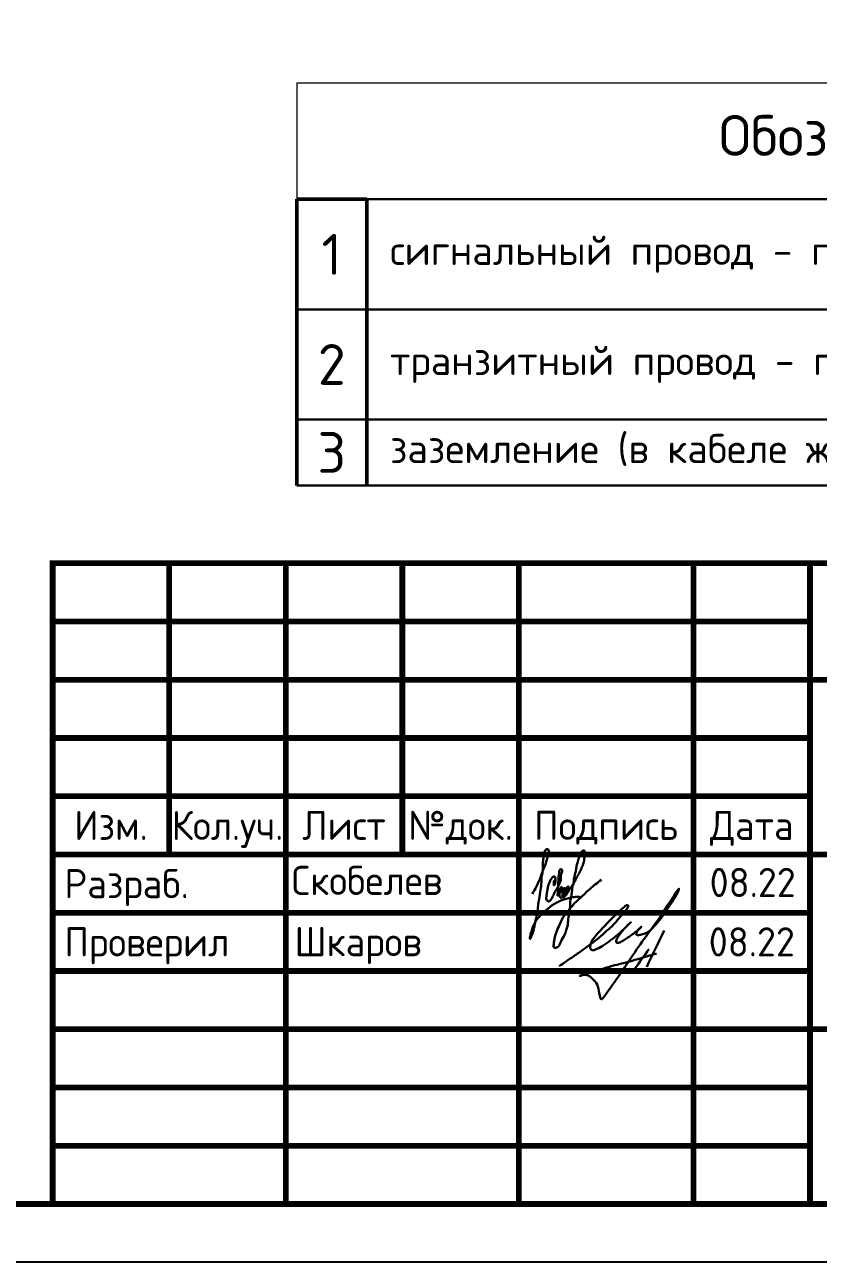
# Model space of a CAD drawing. Header units: millimetres. Extents: x 2079 to 5812, y 229 to 1012.
# Drawn here: x 4361.8 to 4429.9, y 591.4 to 697.6 of the extents above; entities that cross this region are included whole.
import ezdxf
from ezdxf.enums import TextEntityAlignment as Align

# ---------------------------------------------------------------- set-up
doc = ezdxf.new("R2010")
doc.units = ezdxf.units.MM
doc.layers.add('M-EQPM', color=50, linetype='Continuous', lineweight=18)
doc.styles.add('-ISOCPEUR-', font='isocpeur.ttf')
doc.styles.get("Standard").update_dxf_attribs({"font": 'GOST Common.ttf'})

# ---------------------------------------------------------------- blocks, each defined once
blk = doc.blocks.new('*U135')
blk.add_lwpolyline([(0, 123), (594, 123), (594, -297), (0, -297)], close=True)
at = {"const_width": 0.5}
blk.add_lwpolyline([(20, 118), (589, 118), (589, -292), (20, -292)], close=True, dxfattribs=at)
for points in [[(404, -292), (404, -237), (589, -237)], [(414, -237), (414, -262)], [(424, -237), (424, -292)], [(434, -237), (434, -262)], [(444, -237), (444, -292)], [(459, -237), (459, -292)], [(469, -237), (469, -292)], [(404, -242), (469, -242)], [(404, -247), (469, -247)], [(469, -247), (589, -247)], [(404, -252), (469, -252)], [(404, -257), (469, -257)], [(404, -262), (589, -262)], [(404, -267), (469, -267)], [(404, -272), (469, -272)], [(404, -277), (469, -277)], [(469, -277), (589, -277)], [(404, -282), (469, -282)], [(404, -287), (469, -287)]]:
    blk.add_lwpolyline(points, dxfattribs=at)
for s, p in [('Изм.', (409, -259.5)), ('Кол.уч.', (419, -259.5)), ('Лист', (429, -259.5)), ('№док.', (439, -259.5)), ('Подпись', (451.5, -259.5)), ('Дата', (464, -259.5))]:
    blk.add_text(s, height=2.5).set_placement(p, align=Align.MIDDLE_CENTER)
for s, p in [('Разраб.', (405, -264.5)), ('Проверил', (405, -269.5))]:
    blk.add_text(s, height=2.5).set_placement(p, align=Align.MIDDLE_LEFT)
blk.add_attdef('РАЗРАБОТАЛ', text='', height=2.5).set_placement((424.5, -264.22), align=Align.MIDDLE_LEFT)
at = {"flags": 8}
for tag, height, p in [('ДАТА', 2.5, (464.07, -264.4)), ('ЛИСТ', 3, (560.39, -271.92)), ('ЛИСТОВ', 3, (577.89, -271.92)), ('ФОРМАТ', 3, (554.97, -294.75))]:
    blk.add_attdef(tag, text='', height=height, dxfattribs=at).set_placement(p, align=Align.MIDDLE_CENTER)
blk.add_attdef('ПРОВЕРИЛ', (424.75, -270.73), '', height=2.5)
for tag, p in [('ТЕПЛОВЫЕ_СЕТИ_001', (490.44, -271)), ('ИМЯ_ЧЕРТЕЖА_001', (492.09, -285.55))]:
    blk.add_attdef(tag, p, '', height=3, dxfattribs=at)
blk = doc.blocks.new('*T46')
at = {"color": 0, "lineweight": 50, "transparency": 16777216}
for p, q in [((0, -10), (6, -10)), ((0, -10), (0, -34.57)), ((6, -10), (6, -34.57)), ((160, -10), (160, -34.57))]:
    blk.add_line(p, q, dxfattribs=at)
at = {"lineweight": 30, "transparency": 16777216}
blk.add_line((6, -10), (160, -10), dxfattribs=at)
at = {"color": 0, "lineweight": 30, "transparency": 16777216}
for p, q in [((0, -19.45), (160, -19.45)), ((0, -28.9), (160, -28.9)), ((0, -34.57), (160, -34.57))]:
    blk.add_line(p, q, dxfattribs=at)
at = {"layer": 'Defpoints', "color": 8, "linetype": 'ByBlock', "lineweight": 0, "transparency": 16777216}
for p, q in [((0, 0), (160, 0)), ((0, 0), (0, -10)), ((160, 0), (160, -10))]:
    blk.add_line(p, q, dxfattribs=at)
at = {"color": 7, "transparency": 16777216, "style": '-ISOCPEUR-'}
for s, insert, char_height, width, attachment_point in [('Обозначение сигнальных провводников', (80, -5), 3.5, 157, 5), ('1', (3, -14.73), 3.5, 5, 5), ('сигнальный провод - по направлению теплоносителя (жила синего цвета)', (8, -14.73), 2.5, 150, 4), ('2', (3, -24.18), 3.5, 5, 5), ('транзитный провод - по направлению теплоносителя (жила коричневого цвета)', (8, -24.18), 2.5, 150, 4), ('3', (3, -31.74), 3.5, 5, 5), ('заземление (в кабеле желто-зеленого цвета)', (8, -31.74), 2.5, 150, 4)]:
    blk.add_mtext(s, dxfattribs=dict(at, insert=insert, char_height=char_height, width=width, attachment_point=attachment_point))
blk = doc.blocks.new('Skobelev')
at = {"color": 177, "lineweight": 30, "true_color": 0x293189}
for points in [[(-1.684, -0.447), (-1.404, 0.044), (-1.222, 0.44), (-1.089, 0.784), (-1.003, 1.026), (-0.839, 1.444), (-0.735, 1.724), (-0.658, 2.013), (-0.597, 2.254), (-0.632, 2.461), (-0.714, 2.487), (-0.804, 2.439), (-0.873, 2.293), (-0.925, 2.047), (-0.968, 1.724), (-0.977, 1.375), (-0.998, 1.026), (-1.063, 0.66), (-1.076, 0.324), (-1.136, -0.18), (-1.222, -0.784), (-1.296, -1.211), (-1.352, -1.705), (-1.455, -2.168), (-1.524, -2.499), (-1.593, -2.809), (-1.648, -3.009), (-1.722, -3.199), (-1.782, -3.359), (-1.808, -3.402), (-1.834, -3.372), (-1.821, -3.238), (-1.787, -3.079), (-1.713, -2.854), (-1.661, -2.669), (-1.562, -2.427), (-1.359, -2.108), (-1.143, -1.866), (-0.642, -1.395), (-0.064, -1.011), (0.196, -0.885), (0.455, -0.786), (0.804, -0.699), (1.154, -0.643), (1.504, -0.648)], [(-0.208, 0.419), (-0.23, 0.433), (-0.257, 0.381), (-0.271, 0.298), (-0.271, 0.192), (-0.26, 0.116), (-0.198, 0.171), (-0.165, 0.303), (-0.149, 0.425), (-0.157, 0.56), (-0.206, 0.687), (-0.341, 0.654), (-0.444, 0.53), (-0.552, 0.314), (-0.628, 0.095), (-0.66, -0.086), (-0.706, -0.292), (-0.738, -0.513), (-0.757, -0.67), (-0.749, -0.821), (-0.665, -0.927), (-0.568, -0.932), (-0.433, -0.791), (-0.319, -0.586), (-0.211, -0.351), (-0.019, -0.024), (0.059, 0.122), (0.114, 0.233), (0.192, 0.445), (0.205, 0.666), (0.226, 0.853), (0.287, 1.091), (0.205, 1.186), (0.17, 1.173), (0.109, 1.082), (0.079, 0.9), (0.053, 0.688), (0.04, 0.406), (0.014, -0.022), (0.01, -0.213), (-0.003, -0.334), (-0.016, -0.564), (0.005, -0.451), (0.057, -0.408), (0.17, -0.338), (0.235, -0.243), (0.291, -0.122), (0.283, -0.018), (0.213, -0.005), (0.174, -0.144), (0.14, -0.26), (0.118, -0.399), (0.101, -0.503), (0.118, -0.603), (0.166, -0.681), (0.265, -0.689), (0.339, -0.564), (0.408, -0.425), (0.469, -0.295), (0.495, -0.174), (0.473, -0.074), (0.43, -0.066), (0.387, -0.1), (0.352, -0.195), (0.322, -0.317), (0.3, -0.46), (0.296, -0.551), (0.313, -0.642), (0.361, -0.672), (0.417, -0.646), (0.473, -0.598), (0.508, -0.512), (0.556, -0.412), (0.595, -0.308), (0.634, -0.195), (0.668, -0.109), (0.707, -0.014), (0.694, 0.043), (0.625, 0.025), (0.586, -0.035), (0.551, -0.135), (0.525, -0.2), (0.499, -0.299), (0.473, -0.399), (0.478, -0.473), (0.491, -0.538), (0.538, -0.546), (0.569, -0.477), (0.655, -0.347), (0.742, -0.165), (0.911, 0.06), (1.032, 0.246), (1.163, 0.477), (1.258, 0.663), (1.375, 0.866), (1.479, 1.074), (1.579, 1.308), (1.691, 1.598), (1.739, 1.88), (1.769, 2.122), (1.743, 2.378), (1.678, 2.404), (1.553, 2.317), (1.462, 2.17), (1.392, 1.94), (1.284, 1.598), (1.223, 1.317), (1.176, 1.031), (1.067, 0.58), (1.041, 0.338), (0.95, -0.07), (0.916, -0.356), (0.817, -0.976), (0.784, -1.508), (0.684, -2.129), (0.629, -2.561), (0.551, -2.816), (0.429, -3.16), (0.196, -3.592), (-0.026, -3.936), (-0.236, -3.969), (-0.27, -3.758), (-0.236, -3.492), (-0.137, -3.06), (0.063, -2.584), (0.34, -1.996), (0.651, -1.597), (1.061, -1.098), (1.627, -0.566), (2.115, -0.112), (2.858, 0.487)]]:
    blk.add_spline(points, degree=3, dxfattribs=at)
blk = doc.blocks.new('подпись')
at = {"lineweight": 30}
for points in [[(-0.82, -1.23), (-0.21, -0.8), (0.43, -0.36), (0.86, -0.08), (1.32, 0.25), (2, 0.77), (2.8, 1.4), (3.27, 1.83), (3.84, 2.36), (4.46, 3.07), (5.01, 3.73), (5.08, 3.95), (5.01, 4.03), (4.91, 4), (4.76, 3.88), (4.33, 3.49), (3.4, 2.58), (2.34, 1.43), (1.83, 0.48), (1.87, 0.23), (1.99, 0.16), (2.17, 0.16), (2.41, 0.25), (3.02, 0.6), (3.71, 1.09), (4.34, 1.62), (5.32, 2.55), (4.75, 1.98), (4.27, 1.36), (4.08, 1.05), (4.07, 0.85), (4.11, 0.78), (4.25, 0.78), (4.42, 0.84), (4.78, 1.05), (5.16, 1.3), (5.47, 1.51), (5.72, 1.73), (6.05, 1.99), (6.23, 2.18), (5.94, 1.88), (5.8, 1.63), (5.8, 1.5), (5.89, 1.44), (6.13, 1.46), (6.57, 1.6), (6.9, 1.79), (7.5, 2.39), (8.04, 3.08), (8.61, 3.92), (9.15, 4.76), (9.43, 5.33), (8, 3.26), (6.29, 0.88), (3.58, -3.07), (3.05, -3.8), (2.85, -4.05), (2.49, -2.98), (2.12, -2.39), (1.3, -1.96), (1.02, -2.03), (2.91, -1.44), (4.7, -0.96), (7.51, -0.15)], [(8.19, 1.85), (6.68, -1.27)], [(6.86, 0.23), (5.67, -1.43)]]:
    blk.add_spline(points, degree=3, dxfattribs=at)
blk = doc.blocks.new('Подпись Леха')
at = {"color": 18, "true_color": 0x000000}
blk.add_blockref('подпись', (2.7, 0.11), dxfattribs=at)
blk = doc.blocks.new('Подписи')
blk.add_blockref('Подпись Леха', (2009.44, 1828.93))
at = {"layer": 'M-EQPM', "lineweight": 50, "xscale": 1.307815025212856, "yscale": 1.307815025212856, "zscale": 1.307815025212856}
blk.add_blockref('Skobelev', (2011.19, 1834.6), dxfattribs=at)

msp = doc.modelspace()

# ---------------------------------------------------------------- block references
ref = msp.add_blockref('*U135', (3960.202, 888.39))
ref.add_attrib('ДАТА', '08.22', dxfattribs={"height": 2.5}).set_placement((4424.277, 623.989), align=Align.MIDDLE_CENTER)
ref.add_attrib('РАЗРАБОТАЛ', 'Скобелев', dxfattribs={"height": 2.5}).set_placement((4384.703, 624.166), align=Align.MIDDLE_LEFT)
ref.add_attrib('ПРОВЕРИЛ', 'Шкаров', (4384.951, 617.661), dxfattribs={"height": 2.5})
for name, p in [('*T46', (4385.151, 692.634)), ('Подписи', (2396.362, -1211.011))]:
    msp.add_blockref(name, p)

# ---------------------------------------------------------------- texts
at = {"lineweight": 50, "insert": (4424.202, 618.89), "char_height": 2.5, "attachment_point": 5}
msp.add_mtext_dynamic_manual_height_columns('08.22', width=10, gutter_width=12.5, heights=[0], dxfattribs=at)

doc.saveas('drawing.dxf')
